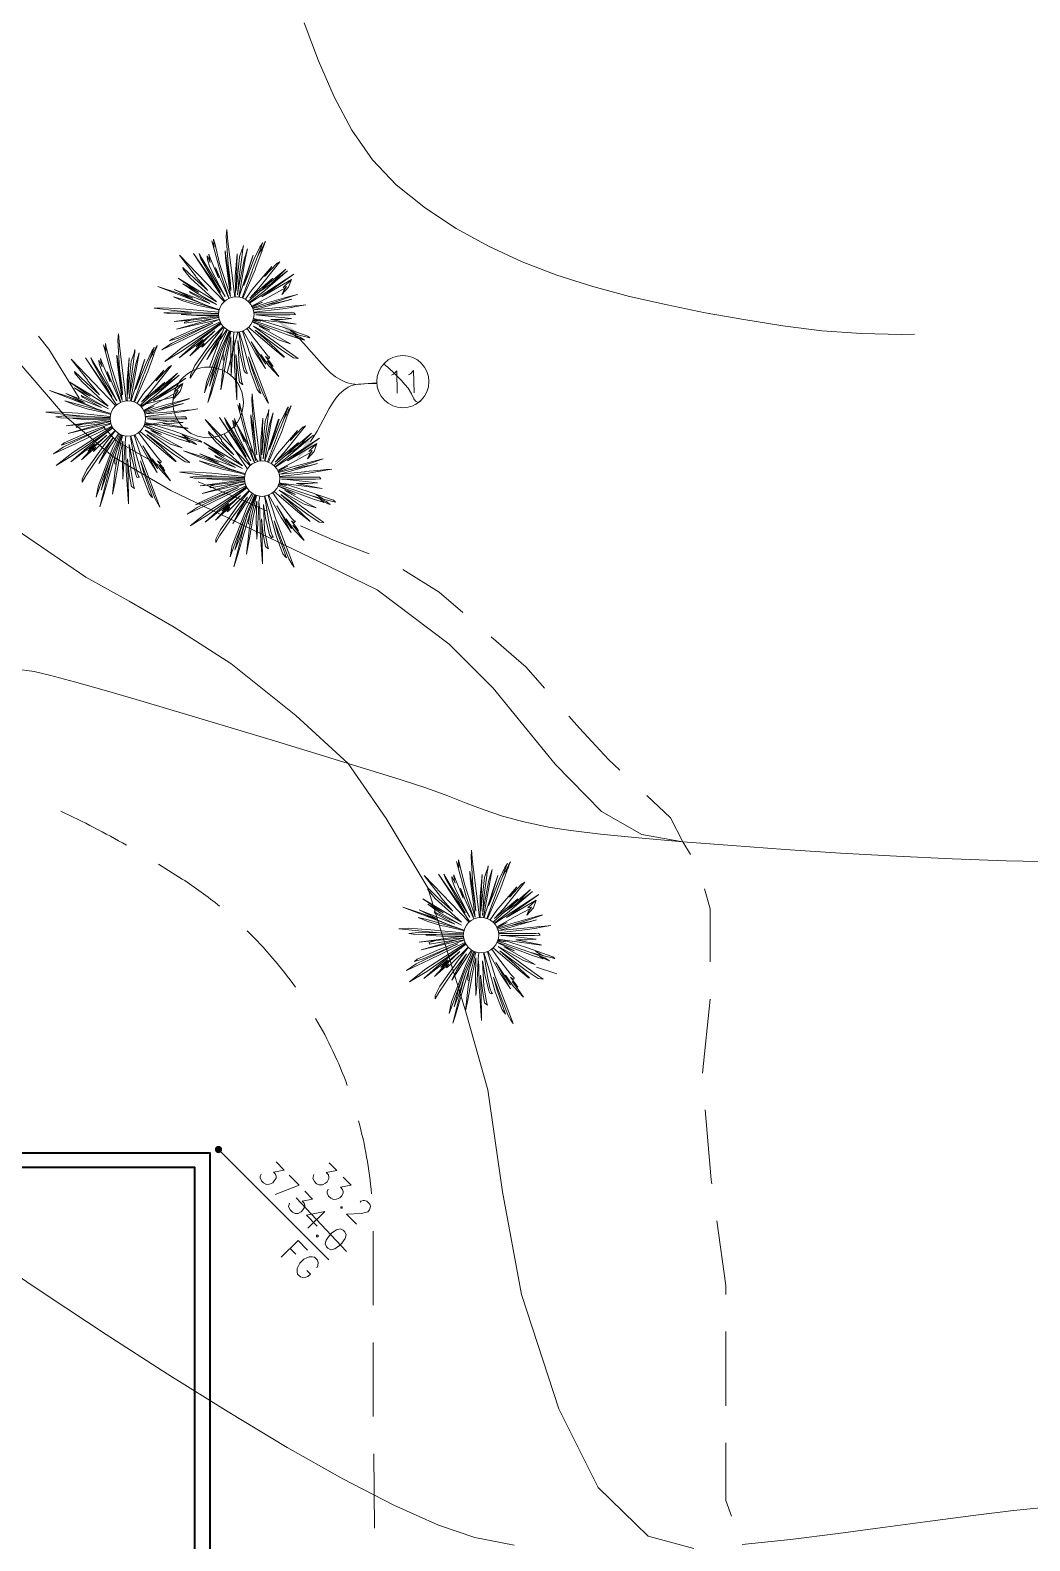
# Model space of a CAD drawing. Header units: millimetres. Extents: x -419 to 20046, y -14642 to 2638.
# Drawn here: x 13.19 to 16.56, y 13.44 to 18.53 of the extents above; entities that cross this region are included whole.
import ezdxf

# ---------------------------------------------------------------- set-up
doc = ezdxf.new("R2010")
doc.units = ezdxf.units.MM
for name, color, linetype in [('PDF11_----LN02', 7, 'Continuous'), ('PDF11_----LN03', 7, 'Continuous'), ('PDF11_----TX00', 7, 'Continuous'), ('PDF11_PRPN$PRPNBG', 7, 'Continuous')]:
    doc.layers.add(name, color=color, linetype=linetype)
for name, color, linetype, true_color in [('PDF11_0', 7, 'Continuous', 0xb3b3b3), ('PDF11_EXTO$--C3-Surface-EXTO', 7, 'Continuous', 0xb3b3b3), ('PDF11_EXTO$EXLSTR', 7, 'Continuous', 0xb3b3b3)]:
    doc.layers.add(name, color=color, linetype=linetype, true_color=true_color)

msp = doc.modelspace()

# ---------------------------------------------------------------- hatches: boundary and pattern name
at = {"layer": 'PDF11_0', "transparency": 33554559}
for points in [[(14.0195, 17.5522), (14.072, 17.4906), (14.0886, 17.5106)], [(14.0845, 17.0772), (14.1436, 17.133), (14.1228, 17.1489)], [(13.8144, 14.7662), (13.8111, 14.7603), (13.8228, 14.7578)], [(13.8228, 14.7578), (13.8111, 14.7603), (13.8111, 14.7545)], [(13.8228, 14.7578), (13.8111, 14.7545), (13.8144, 14.7487)], [(13.8228, 14.7578), (13.8194, 14.7695), (13.8144, 14.7662)], [(13.8144, 14.7487), (13.8194, 14.7453), (13.8228, 14.7578)], [(13.8228, 14.7578), (13.8261, 14.7695), (13.8194, 14.7695)], [(13.8228, 14.7578), (13.8194, 14.7453), (13.8261, 14.7453)], [(13.8319, 14.7662), (13.8261, 14.7695), (13.8228, 14.7578)], [(13.8228, 14.7578), (13.8353, 14.7603), (13.8319, 14.7662)], [(13.8228, 14.7578), (13.8353, 14.7545), (13.8353, 14.7603)], [(13.8228, 14.7578), (13.8261, 14.7453), (13.8319, 14.7487)], [(13.8319, 14.7487), (13.8353, 14.7545), (13.8228, 14.7578)]]:
    msp.add_hatch(color=7, dxfattribs=at).paths.add_polyline_path(points)

# ---------------------------------------------------------------- linework, layer by layer
at = {"layer": 'PDF11_----LN02', "lineweight": 18}
for points in [[(15.3871, 15.7929), (15.2496, 15.8179), (15.1129, 15.8954), (14.957, 16.0546), (14.7487, 16.3105), (14.6003, 16.4588), (14.3578, 16.6413), (14.1611, 16.7372), (13.6628, 16.9755), (13.4669, 17.0905), (13.3061, 17.2272), (13.1194, 17.4439), (12.756, 17.9014), (12.5752, 18.0931), (12.406, 18.1915), (12.1985, 18.2873), (11.986, 18.3698), (11.7959, 18.4173), (11.4801, 18.4656), (9.0807, 18.4656)], [(13.2169, 17.4956), (13.2519, 17.4522), (13.3536, 17.2864)], [(13.6394, 17.0522), (13.6344, 17.0547), (13.4786, 17.143), (13.4344, 17.1914)], [(13.7544, 17.0047), (13.8961, 16.9464), (13.9853, 16.9072)], [(15.4246, 13.4136), (15.2704, 13.4552), (15.102, 13.6194), (14.9695, 13.8844), (14.8437, 14.2686), (14.7795, 14.6145), (14.7303, 14.9579), (14.6553, 15.2246), (14.5278, 15.6379), (14.3878, 15.8721), (14.2595, 16.0571), (14.0836, 16.2188), (13.8644, 16.393), (13.6736, 16.5155), (13.5219, 16.603), (13.3761, 16.6838), (13.1202, 16.8588)], [(14.3311, 16.763), (14.2161, 16.8063), (14.0995, 16.8572)], [(14.4437, 16.7097), (14.5662, 16.6338), (14.6462, 16.5647)], [(14.7412, 16.483), (14.8595, 16.3813), (14.9212, 16.3105)], [(15.1745, 16.0346), (15.137, 16.0705), (15.0387, 16.1755), (15.0029, 16.2163)], [(15.2662, 15.9488), (15.3454, 15.8738), (15.3871, 15.7929), (15.4129, 15.7504)], [(13.6211, 15.7179), (13.7011, 15.6671)], [(15.4596, 15.6354), (15.4796, 15.5671), (15.4796, 15.3887)], [(15.4537, 15.0145), (15.4787, 15.2637)], [(15.4846, 14.6412), (15.4821, 14.6553), (15.4629, 14.8904)], [(15.5012, 14.517), (15.5321, 14.2995), (15.5321, 14.2695)], [(14.3436, 14.4828), (14.3436, 14.2328)], [(15.5321, 13.8944), (15.5321, 14.1445)], [(14.3445, 13.8578), (14.3436, 13.9144), (14.3436, 14.1078)], [(14.3461, 13.7328), (14.3486, 13.4827)], [(15.5512, 13.5227), (15.5321, 13.5753), (15.5321, 13.7694)]]:
    msp.add_lwpolyline(points, dxfattribs=at)
for centre, radius, start, end in [((11.7137, 12.5936), 3.661, 60.5514, 64.4622), ((12.9381, 14.4874), 1.4056, 50.7789, 57.1123), ((12.9382, 14.4874), 1.4055, 35.4912, 45.6815), ((12.9381, 14.4874), 1.4055, 20.2038, 30.3938), ((12.9381, 14.4874), 1.4055, 4.9163, 15.1063)]:
    msp.add_arc(centre, radius, start, end, dxfattribs=at)
at = {"layer": 'PDF11_----LN03', "lineweight": 30}
msp.add_lwpolyline([(14.2545, 14.4137), (14.0845, 14.5945)], dxfattribs=at)
at = {"layer": 'PDF11_----TX00', "lineweight": 20}
for points in [[(14.0178, 14.7153), (14.0445, 14.6878), (14.0086, 14.6812), (14.0153, 14.6745), (14.0178, 14.667), (14.017, 14.6612), (14.0111, 14.6512), (14.0061, 14.6453), (13.9953, 14.6403), (13.9853, 14.6395), (13.9753, 14.6445), (13.9678, 14.652), (13.9636, 14.662), (13.9636, 14.667), (13.967, 14.6745)], [(14.1961, 14.7128), (14.222, 14.6862), (14.1861, 14.6795), (14.1936, 14.672), (14.1953, 14.6645), (14.1953, 14.6595), (14.1895, 14.6487), (14.1836, 14.6437), (14.1736, 14.6378), (14.1628, 14.6378), (14.1528, 14.642), (14.1461, 14.6495), (14.1411, 14.6595), (14.142, 14.6645), (14.1445, 14.6728)], [(14.0611, 14.6712), (14.0953, 14.637), (14.0136, 14.6053)], [(14.2436, 14.6645), (14.2703, 14.637), (14.2345, 14.6303), (14.2411, 14.6228), (14.2436, 14.6153), (14.2428, 14.6103), (14.2378, 14.6003), (14.232, 14.5945), (14.2211, 14.5895), (14.2111, 14.5887), (14.2011, 14.5937), (14.1936, 14.6003), (14.1895, 14.6103), (14.1895, 14.6162), (14.1928, 14.6237)], [(14.1145, 14.617), (14.1403, 14.5903), (14.1045, 14.5837), (14.112, 14.5762), (14.1136, 14.5687), (14.1136, 14.5637), (14.1078, 14.5537), (14.102, 14.5478), (14.092, 14.542), (14.0811, 14.542), (14.072, 14.5462), (14.0645, 14.5537), (14.0595, 14.5637), (14.0603, 14.5687), (14.0628, 14.577)], [(14.1553, 14.4995), (14.1195, 14.5362), (14.1811, 14.5487), (14.1245, 14.4928)], [(14.3003, 14.5803), (14.3028, 14.5828), (14.3103, 14.5853), (14.3153, 14.5853), (14.3228, 14.5837), (14.3328, 14.5737), (14.3353, 14.5662), (14.3345, 14.5612), (14.332, 14.5537), (14.3261, 14.5478), (14.3186, 14.5453), (14.3053, 14.542), (14.2545, 14.5395), (14.2878, 14.5053)], [(14.0345, 14.3945), (14.0911, 14.4503), (14.1228, 14.4187)], [(14.0836, 14.4045), (14.0645, 14.4237)], [(14.1211, 14.3495), (14.1328, 14.3378), (14.1245, 14.3295), (14.117, 14.327), (14.107, 14.3261), (14.0995, 14.3286), (14.0895, 14.3378), (14.0878, 14.3453), (14.0878, 14.3561), (14.0911, 14.3636), (14.097, 14.3745), (14.1103, 14.3878), (14.1211, 14.3928), (14.1286, 14.3962), (14.1386, 14.3962), (14.1461, 14.3945), (14.1561, 14.3845), (14.1586, 14.377), (14.1578, 14.367), (14.1545, 14.3586)]]:
    msp.add_lwpolyline(points, dxfattribs=at)
for points in [[(14.2403, 14.5645), (14.2403, 14.5595), (14.2353, 14.5595), (14.2353, 14.5645)], [(14.1586, 14.4687), (14.1586, 14.4637), (14.1536, 14.4637), (14.1536, 14.4687)], [(14.2436, 14.4853), (14.2486, 14.4803), (14.2536, 14.4703), (14.2503, 14.4578), (14.2386, 14.442), (14.2303, 14.4337), (14.2145, 14.4228), (14.202, 14.4195), (14.192, 14.4245), (14.187, 14.4295), (14.1828, 14.4395), (14.1861, 14.452), (14.197, 14.4678), (14.2053, 14.4762), (14.2211, 14.487), (14.2345, 14.4903)]]:
    msp.add_lwpolyline(points, close=True, dxfattribs=at)
at = {"layer": 'PDF11_0', "lineweight": 18}
for points in [[(16.1673, 17.5022), (16.1238, 17.5014), (15.9888, 17.5047), (15.8554, 17.5139), (15.7238, 17.5306), (15.5929, 17.5522), (15.4629, 17.5747), (15.3346, 17.6006), (15.2079, 17.6297), (15.0845, 17.6631), (14.9629, 17.7014), (14.8462, 17.7464), (14.7328, 17.7989), (14.6237, 17.8581), (14.5203, 17.9264), (14.422, 18.0048), (14.342, 18.0889), (14.2728, 18.189), (14.2128, 18.3015), (14.1603, 18.4223), (14.112, 18.5507)], [(16.648, 15.7254), (16.4763, 15.7296), (16.2946, 15.7363), (16.1071, 15.7454), (15.9179, 15.7554), (15.7313, 15.7671), (15.5529, 15.7804), (15.3871, 15.7929), (15.2379, 15.8063), (15.1104, 15.8188), (15.0095, 15.8313), (14.9404, 15.8413), (14.852, 15.8604), (14.7803, 15.8796), (14.7178, 15.9013), (14.6578, 15.9238), (14.5962, 15.9479), (14.5253, 15.9738), (14.4387, 16.0021), (14.2595, 16.0571), (14.137, 16.0946), (14.0003, 16.1363), (13.7119, 16.223), (13.5728, 16.2646), (13.4461, 16.3013), (13.3377, 16.3321), (13.2544, 16.3546), (13.2027, 16.3671), (13.1361, 16.3755)], [(14.8187, 13.4252), (14.687, 13.4511), (14.5637, 13.4927), (14.4137, 13.5603), (14.242, 13.6486), (14.0545, 13.7544), (13.8553, 13.8736), (13.6503, 14.002), (13.4444, 14.1345), (13.2427, 14.2678), (13.0502, 14.397)], [(16.6255, 13.5544), (16.5013, 13.5419), (16.3655, 13.5252), (16.2205, 13.5061), (16.0688, 13.4852), (15.9104, 13.4644), (15.7496, 13.4444), (15.5871, 13.4269)]]:
    msp.add_lwpolyline(points, dxfattribs=at)
at = {"layer": 'PDF11_0', "color": 7, "lineweight": 20}
for points in [[(14.3561, 17.3381), (14.3128, 17.3347), (14.292, 17.3331), (14.272, 17.3347), (14.262, 17.3372), (14.2528, 17.3397), (14.2353, 17.3481), (14.2178, 17.3589), (14.202, 17.3714), (14.1861, 17.3864), (14.1711, 17.4022), (14.1111, 17.4706), (14.0961, 17.4864), (14.0803, 17.5006)], [(14.4062, 17.3647), (14.4128, 17.3681), (14.4237, 17.3789), (14.4245, 17.3039)], [(14.4628, 17.3656), (14.4703, 17.3689), (14.4803, 17.3797), (14.482, 17.3047)], [(14.1328, 17.1414), (14.1445, 17.158), (14.1553, 17.1755), (14.1761, 17.2139), (14.1961, 17.2522), (14.207, 17.2697), (14.2186, 17.2864), (14.2311, 17.3014), (14.2453, 17.3139), (14.2603, 17.3239), (14.2686, 17.3281), (14.277, 17.3306), (14.2861, 17.3331), (14.2953, 17.3339), (14.3153, 17.3356), (14.3561, 17.3364)], [(14.1945, 14.3862), (13.8228, 14.7578)]]:
    msp.add_lwpolyline(points, dxfattribs=at)
at = {"layer": 'PDF11_0', "color": 7, "lineweight": 0, "true_color": 0xffffff}
for points in [[(14.4957, 17.2718), (14.487, 17.2764), (14.4807, 17.2847), (14.4732, 17.301), (14.4624, 17.3201), (14.4512, 17.3331), (14.4387, 17.3472), (14.4253, 17.361), (14.412, 17.3743), (14.3987, 17.3851), (14.3932, 17.3914), (14.3853, 17.3964), (14.3828, 17.401), (14.3832, 17.4051)], [(14.5045, 17.278), (14.487, 17.2655)]]:
    msp.add_lwpolyline(points, dxfattribs=at)
at = {"layer": 'PDF11_0', "color": 7, "lineweight": 20}
msp.add_circle((14.4441, 17.3426), 0.0879, dxfattribs=at)
at = {"layer": 'PDF11_EXTO$--C3-Surface-EXTO', "lineweight": 18}
for points in [[(16.1673, 17.5022), (16.1238, 17.5014), (15.9888, 17.5047), (15.8554, 17.5139), (15.7238, 17.5306), (15.5929, 17.5522), (15.4629, 17.5747), (15.3346, 17.6006), (15.2079, 17.6297), (15.0845, 17.6631), (14.9629, 17.7014), (14.8462, 17.7464), (14.7328, 17.7989), (14.6237, 17.8581), (14.5203, 17.9264), (14.422, 18.0048), (14.342, 18.0889), (14.2728, 18.189), (14.2128, 18.3015), (14.1603, 18.4223), (14.112, 18.5507)], [(16.648, 15.7254), (16.4763, 15.7296), (16.2946, 15.7363), (16.1071, 15.7454), (15.9179, 15.7554), (15.7313, 15.7671), (15.5529, 15.7804), (15.3871, 15.7929), (15.2379, 15.8063), (15.1104, 15.8188), (15.0095, 15.8313), (14.9404, 15.8413), (14.852, 15.8604), (14.7803, 15.8796), (14.7178, 15.9013), (14.6578, 15.9238), (14.5962, 15.9479), (14.5253, 15.9738), (14.4387, 16.0021), (14.2595, 16.0571), (14.137, 16.0946), (14.0003, 16.1363), (13.7119, 16.223), (13.5728, 16.2646), (13.4461, 16.3013), (13.3377, 16.3321), (13.2544, 16.3546), (13.2027, 16.3671), (13.1361, 16.3755)], [(14.8187, 13.4252), (14.687, 13.4511), (14.5637, 13.4927), (14.4137, 13.5603), (14.242, 13.6486), (14.0545, 13.7544), (13.8553, 13.8736), (13.6503, 14.002), (13.4444, 14.1345), (13.2427, 14.2678), (13.0502, 14.397)], [(16.6255, 13.5544), (16.5013, 13.5419), (16.3655, 13.5252), (16.2205, 13.5061), (16.0688, 13.4852), (15.9104, 13.4644), (15.7496, 13.4444), (15.5871, 13.4269)]]:
    msp.add_lwpolyline(points, dxfattribs=at)
at = {"layer": 'PDF11_EXTO$EXLSTR', "lineweight": 18}
for points in [[(13.8586, 17.6231), (13.8536, 17.6372), (13.8328, 17.6972), (13.8011, 17.8164), (13.8086, 17.7948), (13.8069, 17.8223), (13.8103, 17.8089), (13.8269, 17.7398), (13.8636, 17.6289), (13.8469, 17.7589), (13.8453, 17.7831), (13.8494, 17.7573), (13.8653, 17.6489), (13.8636, 17.6731), (13.8553, 17.7364), (13.8486, 17.8323), (13.8511, 17.8548), (13.8544, 17.8148), (13.8778, 17.6281)], [(13.8794, 17.6281), (13.8803, 17.6564), (13.8794, 17.6981), (13.8861, 17.7723), (13.8853, 17.7306), (13.8828, 17.6489), (13.8844, 17.6714), (13.8944, 17.7623), (13.9019, 17.7856), (13.9036, 17.7881), (13.9036, 17.7889), (13.9069, 17.8014), (13.9053, 17.7898), (13.9053, 17.7889), (13.9019, 17.7614), (13.8928, 17.6947), (13.8869, 17.6347), (13.8911, 17.6581), (13.9094, 17.7531), (13.9211, 17.7898), (13.9144, 17.7589), (13.8919, 17.6272)], [(13.9028, 17.6247), (13.9361, 17.7156), (13.9378, 17.7198), (13.9553, 17.7656), (13.967, 17.7956), (13.9695, 17.8031), (13.972, 17.8098), (13.9711, 17.8098), (13.967, 17.8023), (13.9628, 17.7956), (13.9436, 17.7556), (13.9269, 17.7123), (13.9261, 17.7114), (13.9086, 17.6664), (13.9111, 17.6764), (13.9403, 17.7689), (13.9386, 17.7656), (13.8961, 17.6397), (13.8928, 17.6272)], [(13.9778, 17.8048), (13.9753, 17.7973), (13.9703, 17.7848), (13.967, 17.7831), (13.9703, 17.7839), (13.9494, 17.7273), (13.9469, 17.7189), (13.9053, 17.6239)], [(13.9786, 17.8098), (13.9761, 17.8039), (13.972, 17.7964), (13.9553, 17.7656)], [(13.9795, 17.8106), (13.9778, 17.8048), (13.9795, 17.8106), (13.9811, 17.8148), (13.9761, 17.8039)], [(13.8419, 17.6122), (13.6919, 17.7689), (13.7461, 17.6989), (13.7469, 17.6956), (13.7878, 17.6489), (13.7428, 17.6897), (13.7028, 17.7273), (13.7044, 17.7214), (13.7286, 17.6914), (13.8169, 17.6114), (13.7519, 17.6514), (13.6878, 17.6906), (13.7553, 17.6431), (13.7311, 17.6572), (13.7036, 17.6722), (13.7469, 17.6422), (13.8169, 17.6022), (13.7503, 17.6339), (13.7253, 17.6464), (13.7294, 17.6414), (13.7944, 17.6056), (13.6736, 17.6531), (13.7369, 17.6231), (13.6869, 17.6406)], [(13.8444, 17.6139), (13.7394, 17.7739), (13.8294, 17.6431), (13.7636, 17.7564), (13.7578, 17.7739), (13.7661, 17.7598), (13.8453, 17.6289), (13.8278, 17.6631), (13.7944, 17.7281), (13.7861, 17.7531), (13.7853, 17.7656), (13.7953, 17.7431), (13.7928, 17.7548), (13.7903, 17.7714), (13.7961, 17.7556), (13.8236, 17.6922), (13.8136, 17.7264), (13.8303, 17.6872), (13.8578, 17.6231)], [(13.9136, 17.6197), (13.9361, 17.6522), (14.0028, 17.7306), (13.9786, 17.6964), (14.0211, 17.7414), (14.0303, 17.7464), (13.9586, 17.6572), (13.9286, 17.6239), (14.0061, 17.6906), (13.9745, 17.6581), (14.0503, 17.7214), (14.0003, 17.6722), (14.0561, 17.7156), (13.9728, 17.6439), (13.9269, 17.6089)], [(13.9278, 17.6072), (14.077, 17.7047), (13.9686, 17.6281), (14.0686, 17.6864), (14.0411, 17.6597), (14.052, 17.6631), (14.0486, 17.6581)], [(13.7778, 17.6014), (13.6194, 17.6631), (13.6869, 17.6406), (13.7778, 17.6014), (13.8161, 17.5881), (13.8253, 17.5856)], [(13.9236, 17.6122), (13.9269, 17.6156), (13.962, 17.6464), (13.9711, 17.6539), (13.9745, 17.6581)], [(14.0686, 17.6864), (14.0595, 17.6606), (14.037, 17.6356), (14.042, 17.6472), (14.0486, 17.6581), (13.9978, 17.6306), (13.9336, 17.5956), (13.9711, 17.6106), (13.9369, 17.5931)], [(14.0003, 17.6722), (13.962, 17.6464)], [(13.8253, 17.5831), (13.8094, 17.5872), (13.7611, 17.5981), (13.7519, 17.5997), (13.7036, 17.6147), (13.6711, 17.6281), (13.7003, 17.6206), (13.7694, 17.6014), (13.8161, 17.5881)], [(13.9378, 17.5914), (13.987, 17.6081), (14.042, 17.6231), (14.0536, 17.6264), (14.0895, 17.6364), (14.0886, 17.6356), (14.0511, 17.6231), (14.0395, 17.6189), (13.9845, 17.6006), (14.0353, 17.6114), (14.0445, 17.6131), (14.0703, 17.6197), (14.0436, 17.6122), (14.0345, 17.6097), (13.987, 17.5964), (13.9428, 17.5839), (14.0278, 17.5922), (14.0711, 17.5964), (14.0803, 17.5972), (14.0986, 17.5989), (14.1178, 17.6006), (14.0786, 17.5939), (14.0695, 17.5922), (14.0403, 17.5872), (13.9419, 17.5764)], [(13.9386, 17.5889), (13.9736, 17.5981), (13.9845, 17.6006)], [(13.8236, 17.5722), (13.7461, 17.5756), (13.6836, 17.5814), (13.6061, 17.5897), (13.6386, 17.5914), (13.7136, 17.5864), (13.8236, 17.5764)], [(13.8286, 17.5439), (13.7086, 17.4856), (13.6319, 17.4497), (13.6653, 17.4714), (13.8044, 17.5389), (13.6878, 17.4889), (13.6586, 17.4797), (13.6686, 17.4872), (13.7444, 17.5206), (13.8253, 17.5514)], [(13.8228, 17.5697), (13.7311, 17.5706), (13.6561, 17.5714), (13.6394, 17.5739), (13.6711, 17.5772), (13.7461, 17.5756)], [(13.8236, 17.5606), (13.7303, 17.5497), (13.6744, 17.5447), (13.7969, 17.5622), (13.8236, 17.5639)], [(13.8253, 17.5522), (13.6819, 17.5189), (13.8044, 17.5539)], [(13.8236, 17.5647), (13.7494, 17.5647), (13.6969, 17.5681), (13.7311, 17.5706)], [(13.8236, 17.5581), (13.8044, 17.5539), (13.7086, 17.5389), (13.7086, 17.5431), (13.7303, 17.5497)], [(13.9419, 17.5739), (14.0628, 17.5739), (14.0678, 17.5747), (14.077, 17.5747), (14.082, 17.5681), (14.0636, 17.5672), (14.0611, 17.5672), (13.9486, 17.5672), (13.9686, 17.5656), (14.0695, 17.5547), (14.0386, 17.5522), (13.9995, 17.5522), (14.0845, 17.5364), (14.0853, 17.5356), (13.972, 17.5497), (13.9553, 17.5522), (14.0395, 17.5256), (14.1245, 17.4956), (14.1311, 17.4897), (14.0903, 17.4997), (14.0653, 17.5147), (14.0853, 17.5014), (14.0803, 17.5031), (14.0478, 17.5114), (14.0978, 17.4922), (14.1128, 17.4822), (14.1045, 17.4847), (14.0795, 17.4981), (14.0928, 17.4881), (14.0561, 17.4997), (13.9378, 17.5447)], [(13.9403, 17.5531), (13.9653, 17.5456), (13.9386, 17.5497)], [(13.9386, 17.5481), (13.9595, 17.5414), (14.0478, 17.5114)], [(13.9428, 17.5839), (13.9403, 17.5831)], [(13.9411, 17.5547), (13.9553, 17.5522)], [(13.4944, 17.273), (13.4894, 17.2864), (13.4686, 17.3464), (13.4361, 17.4664), (13.4436, 17.4447), (13.4427, 17.4714), (13.4452, 17.4581), (13.4627, 17.3897), (13.4986, 17.2789), (13.4819, 17.4089), (13.4811, 17.4322), (13.4852, 17.4064), (13.5002, 17.2981), (13.4986, 17.3222), (13.4902, 17.3856), (13.4844, 17.4822), (13.4861, 17.5039), (13.4894, 17.4647), (13.5127, 17.2772)], [(13.8319, 17.5381), (13.7003, 17.4464), (13.6419, 17.4106), (13.6978, 17.4547), (13.8303, 17.5406)], [(13.8394, 17.5281), (13.7803, 17.4706), (13.7703, 17.4606), (13.7669, 17.4581), (13.7694, 17.4647), (13.7744, 17.4722), (13.7261, 17.4289), (13.7528, 17.4572), (13.8111, 17.5131), (13.7478, 17.4597), (13.7719, 17.4847), (13.6911, 17.4222), (13.7428, 17.4689), (13.8211, 17.5297), (13.8319, 17.5372)], [(13.8511, 17.5181), (13.8028, 17.4464), (13.7844, 17.4172), (13.8003, 17.4489), (13.8344, 17.5056), (13.7828, 17.4381), (13.7411, 17.3756), (13.7278, 17.3539), (13.7286, 17.3647), (13.7436, 17.3964), (13.8069, 17.4856), (13.8403, 17.5272)], [(13.8653, 17.5114), (13.8478, 17.4389), (13.8428, 17.4139), (13.8386, 17.4164), (13.8394, 17.4347), (13.8436, 17.4539), (13.8278, 17.4022), (13.7978, 17.2989), (13.7878, 17.2722), (13.8244, 17.4156), (13.8319, 17.4414), (13.8069, 17.3664), (13.7928, 17.3272), (13.8078, 17.3847), (13.8244, 17.4364), (13.7936, 17.3556), (13.7761, 17.3047), (13.7836, 17.3439), (13.8319, 17.4706), (13.8536, 17.5164)], [(13.8428, 17.5247), (13.7928, 17.3914)], [(13.8244, 17.4364), (13.8586, 17.5139)], [(13.8919, 17.5097), (13.8944, 17.4931), (13.9053, 17.4289), (13.9128, 17.3906), (13.9186, 17.3747), (13.9203, 17.3722), (13.9219, 17.3714), (13.9161, 17.3706), (13.9136, 17.3722), (13.9086, 17.3806), (13.8961, 17.4356), (13.8878, 17.4814), (13.8928, 17.3964), (13.9011, 17.3439), (13.9053, 17.3322), (13.8944, 17.3406), (13.8878, 17.3814), (13.8819, 17.4339), (13.8828, 17.4081), (13.8844, 17.3056), (13.8844, 17.2814), (13.8769, 17.3956), (13.8761, 17.4647), (13.8736, 17.4889), (13.8711, 17.4564), (13.8686, 17.3989), (13.8661, 17.3647), (13.8644, 17.4297), (13.8653, 17.4931), (13.8536, 17.4381), (13.8378, 17.3497), (13.8311, 17.3147), (13.8394, 17.3956), (13.8428, 17.4139)], [(13.8319, 17.4406), (13.8619, 17.5131)], [(13.8436, 17.4539), (13.8628, 17.5122)], [(13.8519, 17.3722), (13.8878, 17.5089)], [(13.8753, 17.5089), (13.8736, 17.4889)], [(13.9036, 17.5122), (13.9311, 17.4289), (13.9911, 17.2705), (13.9845, 17.2797), (13.9745, 17.2981), (13.9444, 17.3722), (13.9244, 17.4264), (13.9369, 17.3831), (13.9653, 17.3022), (13.9611, 17.3064), (13.9536, 17.3164), (13.9311, 17.3772), (13.9069, 17.4622), (13.8928, 17.5097)], [(13.9194, 17.5214), (13.9386, 17.4939), (13.9836, 17.4356), (13.992, 17.4264), (13.9953, 17.4256), (13.9953, 17.4239), (13.9928, 17.4206), (13.9903, 17.4206), (13.982, 17.4272), (13.9995, 17.4047), (14.007, 17.3931), (13.987, 17.4122), (14.007, 17.3856), (14.0261, 17.3597), (13.9928, 17.3956), (13.9653, 17.4339), (13.9828, 17.4014), (13.9328, 17.4764), (13.9528, 17.4406), (13.982, 17.3872), (13.9478, 17.4381), (13.9061, 17.5139)], [(13.9369, 17.5439), (13.9961, 17.5156), (13.9603, 17.5289), (14.0378, 17.4856), (14.0653, 17.4697), (14.0253, 17.4831), (13.9478, 17.5264), (13.9411, 17.5297), (14.0536, 17.4472), (14.092, 17.4206), (14.0761, 17.4222), (14.0353, 17.4497), (13.9469, 17.5156), (13.9961, 17.4722), (14.0453, 17.4247), (14.0436, 17.4247), (14.0036, 17.4572), (13.9244, 17.5256)], [(13.5152, 17.2772), (13.5152, 17.3472), (13.5219, 17.4222), (13.5202, 17.3806), (13.5177, 17.2989), (13.5202, 17.3214), (13.5294, 17.4114), (13.5377, 17.4347), (13.5386, 17.4381), (13.5394, 17.4389), (13.5419, 17.4506), (13.5411, 17.4389), (13.5402, 17.4381), (13.5369, 17.4106), (13.5277, 17.3439), (13.5227, 17.2847), (13.5261, 17.3072), (13.5444, 17.4022), (13.5561, 17.4397), (13.5503, 17.4081), (13.5269, 17.2772)], [(13.5377, 17.2747), (13.5711, 17.3647), (13.5728, 17.3689), (13.5903, 17.4156), (13.6019, 17.4456), (13.6044, 17.4522), (13.6069, 17.4589), (13.6028, 17.4522), (13.5986, 17.4447), (13.5794, 17.4047), (13.5619, 17.3614), (13.5436, 17.3156), (13.5469, 17.3256), (13.5753, 17.4181), (13.5736, 17.4156), (13.5319, 17.2889), (13.5286, 17.2764)], [(13.6128, 17.4539), (13.6103, 17.4464), (13.6053, 17.4339), (13.6019, 17.4331), (13.6053, 17.4331), (13.5853, 17.3764), (13.5819, 17.3689), (13.5402, 17.273)], [(13.6144, 17.4597), (13.6111, 17.4539), (13.6069, 17.4464), (13.5903, 17.4156)], [(13.6153, 17.4597), (13.6128, 17.4539), (13.6153, 17.4597), (13.6169, 17.4639), (13.6111, 17.4539)], [(13.6153, 17.4614), (13.6169, 17.4639), (13.6161, 17.4622)], [(13.4777, 17.2614), (13.3269, 17.4181), (13.3819, 17.3489), (13.3827, 17.3447), (13.4227, 17.2981), (13.3777, 17.3397), (13.3386, 17.3772), (13.3394, 17.3706), (13.3636, 17.3414), (13.4519, 17.2605), (13.3877, 17.3014), (13.3227, 17.3406), (13.3911, 17.2931), (13.3661, 17.3064), (13.3386, 17.3222), (13.3819, 17.2914), (13.4527, 17.2514), (13.3861, 17.2839), (13.3602, 17.2964), (13.3652, 17.2905), (13.4294, 17.2555), (13.3094, 17.3022), (13.3719, 17.2722), (13.3227, 17.2905)], [(13.4794, 17.2639), (13.3752, 17.4231), (13.4644, 17.2922), (13.3994, 17.4056), (13.3927, 17.4231), (13.4011, 17.4089), (13.4811, 17.278), (13.4627, 17.3122), (13.4302, 17.3781), (13.4211, 17.4022), (13.4202, 17.4147), (13.4311, 17.3922), (13.4277, 17.4039), (13.4261, 17.4206), (13.4319, 17.4056), (13.4586, 17.3422), (13.4486, 17.3764), (13.4652, 17.3372), (13.4936, 17.2722)], [(13.5486, 17.2689), (13.5711, 17.3022), (13.6386, 17.3806), (13.6136, 17.3456), (13.6561, 17.3914), (13.6653, 17.3964), (13.5936, 17.3064), (13.5636, 17.2739), (13.6419, 17.3406), (13.6103, 17.3072), (13.6853, 17.3714), (13.6361, 17.3214), (13.6911, 17.3647), (13.6078, 17.2931), (13.5619, 17.258)], [(13.5636, 17.2572), (13.7128, 17.3547), (13.6044, 17.278), (13.7036, 17.3364), (13.6761, 17.3097), (13.6878, 17.3131), (13.6844, 17.3072)], [(13.4127, 17.2505), (13.2544, 17.3122), (13.3227, 17.2905), (13.4127, 17.2505), (13.4511, 17.238), (13.4611, 17.2355)], [(13.5586, 17.2614), (13.5619, 17.2647), (13.5969, 17.2956), (13.6061, 17.3039), (13.6103, 17.3072)], [(13.7036, 17.3364), (13.6944, 17.3097), (13.6719, 17.2847), (13.6769, 17.2972), (13.6844, 17.3072), (13.6336, 17.2797), (13.5711, 17.2455), (13.6061, 17.2605), (13.5728, 17.243)], [(13.6361, 17.3214), (13.5969, 17.2956)], [(13.9453, 17.0705), (13.9403, 17.0839), (13.9194, 17.1447), (13.8878, 17.2639), (13.8953, 17.2422), (13.8936, 17.2697), (13.8969, 17.2564), (13.9136, 17.1872), (13.9494, 17.0764), (13.9328, 17.2064), (13.9319, 17.2305), (13.9361, 17.2039), (13.9519, 17.0964), (13.9494, 17.1197), (13.9419, 17.183), (13.9353, 17.2797), (13.9369, 17.3014), (13.9403, 17.2622), (13.9636, 17.0747)], [(13.4586, 17.2222), (13.3811, 17.2255), (13.3186, 17.2305), (13.2411, 17.2397), (13.2744, 17.2414), (13.3494, 17.2364), (13.4586, 17.2255)], [(13.4602, 17.2322), (13.4452, 17.2364), (13.3961, 17.2472), (13.3877, 17.2489), (13.3386, 17.2647), (13.3061, 17.278), (13.3352, 17.2705), (13.4044, 17.2505), (13.4511, 17.238)], [(13.6703, 17.2897), (13.5586, 17.2622)], [(13.5728, 17.2414), (13.6219, 17.258), (13.6769, 17.273), (13.6894, 17.2755), (13.7244, 17.2855), (13.7244, 17.2847), (13.6861, 17.2722), (13.6744, 17.268), (13.6203, 17.2497), (13.6703, 17.2605), (13.6794, 17.263), (13.7053, 17.2689), (13.6786, 17.2614), (13.6694, 17.2589), (13.6228, 17.2455), (13.5778, 17.2339), (13.6628, 17.2414), (13.6628, 17.2405), (13.6636, 17.2414), (13.7061, 17.2455), (13.7161, 17.2464), (13.7344, 17.248), (13.7536, 17.2505), (13.7144, 17.2439), (13.7053, 17.2422), (13.6753, 17.2372), (13.5769, 17.2255)], [(13.5744, 17.238), (13.6094, 17.248), (13.6203, 17.2497)], [(13.9778, 17.0747), (14.0011, 17.2064), (14.0078, 17.2372), (13.9953, 17.1997), (13.977, 17.1055), (13.9736, 17.0822), (13.9795, 17.1414), (13.9878, 17.208), (13.992, 17.2355), (13.992, 17.2364), (13.9928, 17.2489), (13.9903, 17.2364), (13.9903, 17.2355), (13.9886, 17.2322), (13.9803, 17.2089), (13.9711, 17.1189), (13.9695, 17.0964), (13.9711, 17.178), (13.9728, 17.2197), (13.9661, 17.1447), (13.9661, 17.0755)], [(13.9886, 17.0722), (14.022, 17.1622), (14.0236, 17.1672), (14.042, 17.213), (14.0528, 17.243), (14.0561, 17.2497), (14.0586, 17.2564), (14.0578, 17.2564), (14.0536, 17.2497), (14.0495, 17.2422), (14.0303, 17.203), (14.0128, 17.1589), (13.9945, 17.1139), (13.9978, 17.1239), (14.027, 17.2164), (14.0245, 17.213), (13.9828, 17.0864), (13.9795, 17.0747)], [(14.0645, 17.2522), (14.0611, 17.2439), (14.057, 17.2314), (14.0528, 17.2305), (14.0561, 17.2305), (14.0361, 17.1747), (14.0336, 17.1664), (13.992, 17.0714)], [(14.0653, 17.2572), (14.062, 17.2514), (14.0578, 17.2439), (14.042, 17.213)], [(14.0661, 17.2572), (14.0645, 17.2522), (14.0661, 17.2572), (14.0678, 17.2614), (14.062, 17.2514)], [(13.4636, 17.193), (13.3436, 17.1347), (13.2669, 17.0989), (13.3002, 17.1214), (13.4402, 17.1889), (13.3236, 17.1389), (13.2944, 17.1289), (13.3036, 17.1364), (13.3794, 17.1705), (13.4611, 17.2005)], [(13.4586, 17.2197), (13.3669, 17.2197), (13.2911, 17.2205), (13.2752, 17.2239), (13.3061, 17.2272), (13.3811, 17.2255)], [(13.4744, 17.1772), (13.4161, 17.1205), (13.4052, 17.1105), (13.4019, 17.1072), (13.4044, 17.1147), (13.4102, 17.1222), (13.3619, 17.0789), (13.3877, 17.1072), (13.4469, 17.1622), (13.3827, 17.1089), (13.4069, 17.1347), (13.3261, 17.0722), (13.3786, 17.118), (13.4569, 17.1789), (13.4669, 17.1872), (13.3352, 17.0964), (13.2769, 17.0597), (13.3327, 17.1039), (13.4652, 17.1905)], [(13.4586, 17.2097), (13.3661, 17.1989), (13.3102, 17.1939), (13.4319, 17.2114), (13.4586, 17.2139)], [(13.4602, 17.2022), (13.3169, 17.168), (13.4402, 17.2039)], [(13.4586, 17.2147), (13.3852, 17.2139), (13.3327, 17.218), (13.3669, 17.2197)], [(13.4594, 17.208), (13.4402, 17.2039), (13.3444, 17.188), (13.3436, 17.193), (13.3661, 17.1989)], [(13.5728, 17.193), (13.6311, 17.1647), (13.5953, 17.178), (13.6728, 17.1347), (13.7003, 17.1197), (13.6611, 17.1322), (13.5828, 17.1764), (13.5761, 17.1789), (13.6894, 17.0972), (13.7269, 17.0705), (13.7111, 17.0722), (13.6703, 17.0997), (13.5819, 17.1647), (13.6311, 17.1214), (13.6811, 17.0739), (13.6786, 17.0739), (13.6386, 17.1064), (13.5594, 17.1747)], [(13.5778, 17.223), (13.6986, 17.2239), (13.7028, 17.2239), (13.7119, 17.2239), (13.7169, 17.2172), (13.6986, 17.2172), (13.6961, 17.2172), (13.5844, 17.2172), (13.6036, 17.2155), (13.7044, 17.2047), (13.6736, 17.2022), (13.6353, 17.2014), (13.7203, 17.1855), (13.7203, 17.1847), (13.6078, 17.1989), (13.5903, 17.2014), (13.6744, 17.1755), (13.7603, 17.1447), (13.7669, 17.1389), (13.7253, 17.1497), (13.7011, 17.1647), (13.7203, 17.1505), (13.7153, 17.1522), (13.6828, 17.1614), (13.7336, 17.1422), (13.7486, 17.1314), (13.7394, 17.1339), (13.7153, 17.148), (13.7278, 17.138), (13.6919, 17.1489), (13.5728, 17.1939)], [(13.5736, 17.1964), (13.6836, 17.2139)], [(13.5761, 17.2022), (13.6003, 17.1955), (13.5736, 17.1989)], [(13.5744, 17.198), (13.5953, 17.1914), (13.6828, 17.1614)], [(13.5778, 17.2339), (13.5761, 17.233)], [(13.5761, 17.2047), (13.5903, 17.2014)], [(13.9286, 17.0597), (13.7778, 17.2155), (13.8328, 17.1464), (13.8336, 17.1422), (13.8744, 17.0964), (13.8286, 17.1372), (13.7894, 17.1747), (13.7911, 17.168), (13.8153, 17.1389), (13.9036, 17.0589), (13.8386, 17.0989), (13.7736, 17.138), (13.8419, 17.0905), (13.8169, 17.1039), (13.7894, 17.1197), (13.8336, 17.0897), (13.9036, 17.0497), (13.8369, 17.0814), (13.8111, 17.0939), (13.8161, 17.088), (13.8803, 17.053), (13.7603, 17.0997), (13.8228, 17.0705), (13.7736, 17.088)], [(13.9311, 17.0614), (13.8261, 17.2214), (13.9161, 17.0897), (13.8503, 17.203), (13.8436, 17.2205), (13.8519, 17.2064), (13.9319, 17.0755), (13.9144, 17.1097), (13.8811, 17.1755), (13.8728, 17.2005), (13.8719, 17.213), (13.8819, 17.1905), (13.8794, 17.2022), (13.8769, 17.218), (13.8828, 17.203), (13.9094, 17.1397), (13.8994, 17.1739), (13.9161, 17.1347), (13.9444, 17.0697)], [(13.9561, 17.0739), (13.8836, 17.2005)], [(14.0003, 17.0664), (14.022, 17.0997), (14.0895, 17.178), (14.0645, 17.1439), (14.107, 17.1889), (14.1161, 17.1939), (14.0445, 17.1039), (14.0145, 17.0714), (14.0928, 17.138), (14.0611, 17.1047), (14.137, 17.1689), (14.087, 17.1189), (14.1428, 17.1622), (14.0586, 17.0914), (14.0136, 17.0555)], [(13.4861, 17.1672), (13.4386, 17.0955), (13.4202, 17.0672), (13.4361, 17.0989), (13.4694, 17.1555), (13.4186, 17.088), (13.3761, 17.0255), (13.3636, 17.0039), (13.3636, 17.0139), (13.3794, 17.0464), (13.4427, 17.1355), (13.4752, 17.1764)], [(13.5002, 17.1614), (13.4827, 17.0889), (13.4786, 17.0639), (13.4736, 17.0664), (13.4744, 17.0847), (13.4786, 17.1039), (13.4627, 17.0514), (13.4327, 16.948), (13.4236, 16.9214), (13.4594, 17.0647), (13.4669, 17.0905), (13.4419, 17.0164), (13.4277, 16.9772), (13.4427, 17.0347), (13.4594, 17.0855), (13.4294, 17.0055), (13.4111, 16.9539), (13.4186, 16.993), (13.4677, 17.1205), (13.4894, 17.1655)], [(13.4594, 17.0855), (13.4936, 17.163)], [(13.5269, 17.1589), (13.5294, 17.1422), (13.5402, 17.0789), (13.5478, 17.0405), (13.5536, 17.0247), (13.5561, 17.0214), (13.5569, 17.0214), (13.5519, 17.0197), (13.5486, 17.0214), (13.5444, 17.0297), (13.5311, 17.0855), (13.5227, 17.1314), (13.5277, 17.0464), (13.5369, 16.993), (13.5402, 16.9822), (13.5302, 16.9897), (13.5227, 17.0305), (13.5169, 17.083), (13.5177, 17.058), (13.5202, 16.9555), (13.5202, 16.9314), (13.5119, 17.0447), (13.5111, 17.1139), (13.5086, 17.138), (13.5069, 17.1064), (13.5036, 17.048), (13.5011, 17.0147), (13.4994, 17.0789), (13.5011, 17.1422), (13.4894, 17.0872), (13.4736, 16.9997), (13.4661, 16.9639), (13.4752, 17.0455), (13.4786, 17.0639)], [(13.4669, 17.0905), (13.4969, 17.1622)], [(13.4786, 17.1039), (13.4977, 17.1622)], [(13.5111, 17.1589), (13.5086, 17.138)], [(13.5394, 17.1622), (13.5661, 17.0789), (13.6261, 16.9197), (13.6203, 16.9297), (13.6094, 16.948), (13.5803, 17.0222), (13.5603, 17.0764), (13.5728, 17.0322), (13.6011, 16.9522), (13.5969, 16.9555), (13.5894, 16.9655), (13.5661, 17.0264), (13.5419, 17.1114), (13.5277, 17.1589)], [(13.5544, 17.1705), (13.5736, 17.1439), (13.6186, 17.0855), (13.6278, 17.0764), (13.6303, 17.0747), (13.6303, 17.073), (13.6278, 17.0697), (13.6253, 17.0705), (13.6178, 17.0764), (13.6344, 17.0547), (13.6419, 17.0422), (13.6228, 17.0614), (13.6428, 17.0355), (13.6611, 17.0089), (13.6278, 17.0455), (13.6003, 17.083), (13.6178, 17.0505), (13.5994, 17.078), (13.5686, 17.1264), (13.5886, 17.0905), (13.6169, 17.0364), (13.5836, 17.0872), (13.5411, 17.163)], [(13.8419, 17.1655), (13.9203, 17.0497)], [(14.0145, 17.0547), (14.1636, 17.1522), (14.0553, 17.0755), (14.1545, 17.1339), (14.127, 17.1072), (14.1386, 17.1105), (14.1353, 17.1055)], [(13.8636, 17.048), (13.7053, 17.1097), (13.7736, 17.088), (13.8636, 17.048), (13.9028, 17.0355), (13.9119, 17.033)], [(14.0103, 17.0589), (14.0136, 17.063), (14.0478, 17.093), (14.0578, 17.1014), (14.0611, 17.1047)], [(14.1545, 17.1339), (14.1453, 17.1072), (14.1228, 17.0822), (14.1286, 17.0947), (14.1353, 17.1055), (14.0845, 17.0772), (14.022, 17.0439)], [(14.087, 17.1189), (14.0478, 17.093)], [(13.9094, 17.0197), (13.8328, 17.023), (13.7703, 17.028), (13.6928, 17.0372), (13.7253, 17.0389), (13.8003, 17.0339), (13.9103, 17.023)], [(13.9111, 17.0297), (13.8961, 17.0339), (13.8469, 17.0455), (13.8386, 17.0472), (13.7903, 17.0622), (13.7578, 17.0755), (13.7861, 17.068), (13.8561, 17.048), (13.9028, 17.0355)], [(14.022, 17.043), (14.057, 17.058), (14.0236, 17.0405)], [(14.0245, 17.0389), (14.0736, 17.0555), (14.1278, 17.0705), (14.1403, 17.0739), (14.1753, 17.083), (14.1753, 17.0822), (14.1378, 17.0697), (14.1253, 17.0655), (14.0711, 17.048), (14.122, 17.0589), (14.1311, 17.0605), (14.157, 17.0672), (14.1295, 17.0589), (14.1211, 17.0564), (14.0736, 17.043), (14.0295, 17.0314), (14.1145, 17.0389), (14.1136, 17.0389), (14.1145, 17.0397), (14.1578, 17.043), (14.167, 17.0447), (14.1853, 17.0464), (14.2045, 17.048), (14.1653, 17.0414), (14.1561, 17.0397), (14.127, 17.0347), (14.0286, 17.023)], [(14.0253, 17.0364), (14.0603, 17.0455), (14.0711, 17.048)], [(13.9153, 16.9914), (13.7944, 16.9322), (13.7178, 16.8964), (13.7511, 16.9189), (13.8911, 16.9864), (13.7744, 16.9364), (13.7453, 16.9272), (13.7553, 16.9339), (13.8311, 16.968), (13.9119, 16.9989)], [(13.9094, 17.0172), (13.8178, 17.0172), (13.7419, 17.018), (13.7261, 17.0214), (13.7578, 17.0247), (13.8328, 17.023)], [(13.9178, 16.9847), (13.7869, 16.8939), (13.7278, 16.8572), (13.7844, 16.9014), (13.9161, 16.988)], [(13.9103, 17.0072), (13.8169, 16.9964), (13.7611, 16.9922), (13.8836, 17.0089), (13.9094, 17.0114)], [(13.9119, 16.9997), (13.7686, 16.9655), (13.8911, 17.0014)], [(13.9094, 17.0122), (13.8361, 17.0122), (13.7836, 17.0155), (13.8178, 17.0172)], [(13.9103, 17.0055), (13.8911, 17.0014), (13.7953, 16.9855), (13.7953, 16.9905), (13.8169, 16.9964)], [(14.0286, 17.0214), (14.1495, 17.0214), (14.1545, 17.0214), (14.1636, 17.0214), (14.1678, 17.0155), (14.1503, 17.0147), (14.147, 17.0147), (14.0353, 17.0147), (14.0545, 17.013), (14.1561, 17.0022), (14.1253, 16.9997), (14.0861, 16.9997), (14.1711, 16.983), (14.172, 16.9822), (14.0586, 16.9972), (14.0411, 16.9997), (14.1253, 16.973), (14.2111, 16.943), (14.2178, 16.9364), (14.177, 16.9472), (14.152, 16.9622), (14.1711, 16.9489), (14.1661, 16.9497), (14.1345, 16.9589), (14.1845, 16.9397), (14.1995, 16.9289), (14.1911, 16.9314), (14.1661, 16.9455), (14.1795, 16.9355), (14.1428, 16.9464), (14.0236, 16.9914), (14.082, 16.9622), (14.0461, 16.9755), (14.1245, 16.9322), (14.152, 16.9172), (14.112, 16.9297), (14.0345, 16.9739), (14.0278, 16.9772), (14.1403, 16.8947), (14.1778, 16.868), (14.1628, 16.8697), (14.1211, 16.8972), (14.0336, 16.963), (14.082, 16.9189), (14.132, 16.8713), (14.1303, 16.8722), (14.0903, 16.9039), (14.0103, 16.973)], [(14.027, 17.0005), (14.052, 16.993), (14.0245, 16.9972)], [(14.0253, 16.9955), (14.0461, 16.9889), (14.1345, 16.9589)], [(14.0295, 17.0314), (14.027, 17.0305)], [(14.027, 17.0022), (14.0411, 16.9997)], [(13.9253, 16.9747), (13.8669, 16.918), (13.8569, 16.908), (13.8528, 16.9047), (13.8561, 16.9122), (13.8611, 16.9197), (13.8128, 16.8764), (13.8394, 16.9047), (13.8978, 16.9597), (13.8344, 16.9064), (13.8578, 16.9322), (13.7778, 16.8697), (13.8294, 16.9164), (13.9078, 16.9764), (13.9186, 16.9847)], [(13.9369, 16.9655), (13.8894, 16.893), (13.8711, 16.8647), (13.8869, 16.8964), (13.9211, 16.953), (13.8694, 16.8855), (13.8269, 16.823), (13.8144, 16.8013), (13.8144, 16.8122), (13.8303, 16.8438), (13.8936, 16.933), (13.9261, 16.9739)], [(13.9511, 16.9589), (13.9336, 16.8864), (13.9294, 16.8613), (13.9244, 16.8638), (13.9261, 16.8822), (13.9294, 16.9014), (13.9136, 16.8497), (13.8836, 16.7455), (13.8744, 16.7188), (13.9111, 16.8622), (13.9186, 16.8889), (13.8936, 16.8138), (13.8786, 16.7747), (13.8944, 16.8322), (13.9111, 16.883), (13.8803, 16.803), (13.8628, 16.7522), (13.8694, 16.7913), (13.9186, 16.918), (13.9403, 16.963)], [(13.9111, 16.883), (13.9453, 16.9614)], [(13.9178, 16.888), (13.9478, 16.9597)], [(13.9786, 16.9564), (13.9811, 16.9405), (13.9911, 16.8764), (13.9995, 16.838), (14.0053, 16.8222), (14.007, 16.8188), (14.0086, 16.8188), (14.0028, 16.8172), (14.0003, 16.8188), (13.9953, 16.8272), (13.982, 16.883), (13.9745, 16.9289), (13.9786, 16.8438), (13.9878, 16.7913), (13.9911, 16.7797), (13.9811, 16.7872), (13.9736, 16.828), (13.9678, 16.8805), (13.9686, 16.8555), (13.9711, 16.753), (13.9711, 16.7288), (13.9636, 16.843), (13.962, 16.9114), (13.9595, 16.9364), (13.9578, 16.9039), (13.9544, 16.8455), (13.9519, 16.8122), (13.9503, 16.8772), (13.9519, 16.9397), (13.9403, 16.8847), (13.9244, 16.7972), (13.9178, 16.7613), (13.9261, 16.843), (13.9294, 16.8613)], [(13.9294, 16.9014), (13.9486, 16.9597)], [(13.962, 16.9564), (13.9595, 16.9364)], [(13.9903, 16.9597), (14.017, 16.8764), (14.0778, 16.718), (14.0711, 16.7272), (14.0603, 16.7455), (14.0311, 16.8197), (14.0111, 16.8738), (14.0236, 16.8297), (14.052, 16.7497), (14.0478, 16.7538), (14.0403, 16.763), (14.0178, 16.8238), (13.9936, 16.9089), (13.9795, 16.9572)], [(14.0061, 16.968), (14.0245, 16.9414), (14.0695, 16.883), (14.0786, 16.8738), (14.082, 16.873), (14.0811, 16.8713), (14.0786, 16.868), (14.0761, 16.868), (14.0686, 16.8738), (14.0853, 16.8522), (14.0928, 16.8397), (14.0736, 16.8588), (14.0936, 16.833), (14.112, 16.8072), (14.0786, 16.843), (14.0511, 16.8805), (14.0695, 16.848), (14.0503, 16.8764), (14.0195, 16.9239), (14.0395, 16.888), (14.0678, 16.8347), (14.0345, 16.8847), (13.9928, 16.9605)], [(14.6837, 15.5337), (14.6787, 15.5479), (14.6578, 15.6079), (14.6253, 15.7271), (14.6328, 15.7054), (14.632, 15.7329), (14.6345, 15.7196), (14.652, 15.6504), (14.6878, 15.5396), (14.6712, 15.6696), (14.6703, 15.6938), (14.6745, 15.6679), (14.6895, 15.5596), (14.6878, 15.5837), (14.6795, 15.6471), (14.6737, 15.7429), (14.6753, 15.7654), (14.6787, 15.7254), (14.702, 15.5387)], [(14.727, 15.5354), (14.7603, 15.6263), (14.762, 15.6304), (14.7795, 15.6763), (14.7912, 15.7063), (14.7937, 15.7138), (14.7962, 15.7204), (14.792, 15.7129), (14.7878, 15.7063), (14.7687, 15.6663), (14.7512, 15.6229), (14.7512, 15.6221), (14.7328, 15.5771), (14.7362, 15.5871), (14.7645, 15.6796), (14.7628, 15.6763), (14.7212, 15.5504), (14.7178, 15.5379)], [(14.8037, 15.7204), (14.8004, 15.7146), (14.7962, 15.7071), (14.7795, 15.6763)], [(14.8045, 15.7213), (14.802, 15.7154), (14.8045, 15.7213), (14.8062, 15.7254), (14.8004, 15.7146)], [(14.8045, 15.7229), (14.8062, 15.7254), (14.8054, 15.7229)], [(14.667, 15.5229), (14.5162, 15.6796), (14.5712, 15.6096), (14.572, 15.6062), (14.612, 15.5596), (14.567, 15.6004), (14.5278, 15.6379), (14.5287, 15.6321), (14.5528, 15.6021), (14.6412, 15.5221), (14.577, 15.5621), (14.512, 15.6012), (14.5803, 15.5537), (14.5553, 15.5679), (14.5278, 15.5829), (14.5712, 15.5529), (14.642, 15.5129), (14.5753, 15.5446), (14.5495, 15.5571), (14.5545, 15.5521), (14.6187, 15.5162), (14.4987, 15.5637), (14.5612, 15.5337), (14.512, 15.5512)], [(14.6687, 15.5246), (14.5645, 15.6846), (14.6537, 15.5537), (14.5887, 15.6671), (14.582, 15.6846), (14.5903, 15.6704), (14.6703, 15.5396), (14.652, 15.5737), (14.6195, 15.6388), (14.6103, 15.6638), (14.6095, 15.6763), (14.6203, 15.6538), (14.617, 15.6654), (14.6153, 15.6821), (14.6212, 15.6663), (14.6478, 15.6029), (14.6378, 15.6371), (14.6545, 15.5979), (14.6828, 15.5337)], [(14.7045, 15.5387), (14.7045, 15.6087), (14.7112, 15.6829), (14.7095, 15.6413), (14.707, 15.5596), (14.7095, 15.5821), (14.7187, 15.6729), (14.727, 15.6963), (14.7278, 15.6988), (14.7287, 15.6996), (14.7312, 15.7121), (14.7303, 15.7004), (14.7295, 15.6996), (14.7262, 15.6713), (14.717, 15.6054), (14.712, 15.5454), (14.7153, 15.5687), (14.7337, 15.6638), (14.7453, 15.7004), (14.7395, 15.6696), (14.7162, 15.5379)], [(14.802, 15.7154), (14.7995, 15.7079), (14.7945, 15.6954), (14.7912, 15.6938), (14.7945, 15.6938), (14.7745, 15.6379), (14.7712, 15.6296), (14.7295, 15.5346)], [(14.7378, 15.5304), (14.7603, 15.5629), (14.8279, 15.6413), (14.8029, 15.6071), (14.8454, 15.6521), (14.8545, 15.6571), (14.7828, 15.5679), (14.7528, 15.5346), (14.8312, 15.6012), (14.7995, 15.5687), (14.8745, 15.6321), (14.8254, 15.5829), (14.8804, 15.6263), (14.797, 15.5546), (14.7512, 15.5196)], [(14.7528, 15.5179), (14.902, 15.6154), (14.7937, 15.5387), (14.8929, 15.5971), (14.8654, 15.5704), (14.877, 15.5737), (14.8737, 15.5687)], [(14.602, 15.5121), (14.4437, 15.5737), (14.512, 15.5512), (14.602, 15.5121), (14.6403, 15.4987), (14.6503, 15.4962)], [(14.7478, 15.5229), (14.7512, 15.5262), (14.7862, 15.5571), (14.7954, 15.5646), (14.7995, 15.5687)], [(14.8929, 15.5971), (14.8837, 15.5712), (14.8612, 15.5462), (14.8662, 15.5579), (14.8737, 15.5687), (14.8229, 15.5412), (14.7603, 15.5071), (14.7954, 15.5212), (14.762, 15.5037)], [(14.8254, 15.5829), (14.7862, 15.5571)], [(14.6495, 15.4937), (14.6345, 15.4979), (14.5853, 15.5087), (14.577, 15.5104), (14.5278, 15.5254), (14.4953, 15.5387), (14.5245, 15.5312), (14.5937, 15.5121), (14.6403, 15.4987)], [(14.762, 15.5021), (14.8112, 15.5187), (14.8662, 15.5337), (14.8787, 15.5371), (14.9137, 15.5471), (14.9137, 15.5462), (14.8754, 15.5329), (14.8637, 15.5296), (14.8095, 15.5112), (14.8604, 15.5221), (14.8687, 15.5237), (14.8945, 15.5304), (14.8679, 15.5229), (14.8587, 15.5204), (14.812, 15.5071), (14.767, 15.4946), (14.852, 15.5029), (14.852, 15.5021), (14.8529, 15.5029), (14.8954, 15.5071), (14.9054, 15.5079), (14.9237, 15.5096), (14.9429, 15.5112), (14.9037, 15.5046), (14.8945, 15.5029), (14.8645, 15.4979), (14.7662, 15.4871)], [(14.6478, 15.4829), (14.5703, 15.4862), (14.5078, 15.4921), (14.4303, 15.5004), (14.4637, 15.5021), (14.5387, 15.4971), (14.6478, 15.4871)], [(14.6528, 15.4546), (14.5328, 15.3962), (14.4562, 15.3604), (14.4895, 15.3821), (14.6295, 15.4496), (14.5128, 15.3996), (14.4837, 15.3904), (14.4928, 15.3979), (14.5687, 15.4312), (14.6503, 15.4621)], [(14.6478, 15.4804), (14.5562, 15.4812), (14.4803, 15.4821), (14.4645, 15.4846), (14.4953, 15.4879), (14.5703, 15.4862)], [(14.6487, 15.4704), (14.5553, 15.4604), (14.4995, 15.4554), (14.6212, 15.4721), (14.6478, 15.4746)], [(14.6495, 15.4629), (14.5062, 15.4296), (14.6295, 15.4646)], [(14.6478, 15.4754), (14.5745, 15.4754), (14.522, 15.4787), (14.5562, 15.4812)], [(14.6487, 15.4687), (14.6295, 15.4646), (14.5337, 15.4487), (14.5328, 15.4537), (14.5553, 15.4604)], [(14.767, 15.4846), (14.8879, 15.4846), (14.892, 15.4846), (14.9012, 15.4854), (14.9062, 15.4787), (14.8879, 15.4779), (14.8854, 15.4779), (14.7737, 15.4779), (14.7929, 15.4762), (14.8937, 15.4654), (14.8629, 15.4629), (14.8245, 15.4629), (14.9095, 15.4462), (14.9095, 15.4454), (14.797, 15.4604), (14.7795, 15.4629), (14.8637, 15.4362), (14.9495, 15.4062), (14.9562, 15.4004), (14.9145, 15.4104), (14.8904, 15.4254), (14.9095, 15.4121), (14.9045, 15.4129), (14.872, 15.4221), (14.9229, 15.4029), (14.9379, 15.3929), (14.9287, 15.3954), (14.9045, 15.4087), (14.917, 15.3987), (14.8812, 15.4104), (14.762, 15.4554)], [(14.7653, 15.4637), (14.7895, 15.4562), (14.7628, 15.4604)], [(14.7637, 15.4996), (14.7987, 15.5087), (14.8095, 15.5112)], [(14.767, 15.4946), (14.7653, 15.4937)], [(14.7653, 15.4654), (14.7795, 15.4629)], [(14.6562, 15.4487), (14.5245, 15.3571), (14.4662, 15.3212), (14.522, 15.3654), (14.6545, 15.4512)], [(14.6637, 15.4387), (14.6053, 15.3812), (14.5945, 15.3712), (14.5912, 15.3687), (14.5937, 15.3754), (14.5995, 15.3829), (14.5512, 15.3396), (14.577, 15.3679), (14.6362, 15.4237), (14.572, 15.3696), (14.5962, 15.3954), (14.5153, 15.3329), (14.5678, 15.3796), (14.6462, 15.4404), (14.6562, 15.4479)], [(14.6753, 15.4287), (14.6278, 15.3571), (14.6095, 15.3279), (14.6253, 15.3596), (14.6587, 15.4162), (14.6078, 15.3487), (14.5653, 15.2862), (14.5528, 15.2646), (14.5528, 15.2754), (14.5687, 15.3071), (14.632, 15.3962), (14.6645, 15.4379)], [(14.6895, 15.4221), (14.672, 15.3496), (14.6678, 15.3246), (14.6628, 15.3271), (14.6637, 15.3454), (14.6678, 15.3646), (14.652, 15.3129), (14.622, 15.2096), (14.6128, 15.1829), (14.6487, 15.3262), (14.6562, 15.3521), (14.632, 15.2771), (14.617, 15.2379), (14.632, 15.2954), (14.6487, 15.3471), (14.6187, 15.2662), (14.6003, 15.2154), (14.6078, 15.2546), (14.657, 15.3812), (14.6787, 15.4271)], [(14.6487, 15.3471), (14.6828, 15.4246)], [(14.7162, 15.4204), (14.7187, 15.4037), (14.7295, 15.3396), (14.737, 15.3012), (14.7428, 15.2854), (14.7462, 15.2821), (14.7412, 15.2812), (14.7378, 15.2829), (14.7337, 15.2912), (14.7203, 15.3462), (14.712, 15.3921), (14.717, 15.3071), (14.7262, 15.2546), (14.7295, 15.2429), (14.7195, 15.2512), (14.712, 15.2921), (14.7062, 15.3446), (14.707, 15.3187), (14.7095, 15.2162), (14.7095, 15.192), (14.7012, 15.3062), (14.7003, 15.3754), (14.6978, 15.3996), (14.6962, 15.3671), (14.6928, 15.3087), (14.6903, 15.2754), (14.6887, 15.3404), (14.6903, 15.4029), (14.6787, 15.3487), (14.6628, 15.2604), (14.6553, 15.2246), (14.6645, 15.3062), (14.6678, 15.3246)], [(14.6562, 15.3512), (14.6862, 15.4237)], [(14.6678, 15.3646), (14.687, 15.4229)], [(14.7003, 15.4196), (14.6978, 15.3996)], [(14.7287, 15.4229), (14.7553, 15.3396), (14.8154, 15.1812), (14.8095, 15.1904), (14.7987, 15.2087), (14.7695, 15.2829), (14.7495, 15.3371), (14.762, 15.2937), (14.7903, 15.2129), (14.7862, 15.2171), (14.7787, 15.2271), (14.7553, 15.2879), (14.7312, 15.3729), (14.717, 15.4204)], [(14.7437, 15.4321), (14.7628, 15.4046), (14.8079, 15.3462), (14.817, 15.3371), (14.8195, 15.3362), (14.8195, 15.3346), (14.817, 15.3312), (14.8145, 15.3312), (14.807, 15.3379), (14.8237, 15.3154), (14.8312, 15.3037), (14.812, 15.3229), (14.832, 15.2962), (14.8504, 15.2704), (14.817, 15.3062), (14.7895, 15.3446), (14.807, 15.3121), (14.7887, 15.3396), (14.7578, 15.3871), (14.7778, 15.3512), (14.8062, 15.2979), (14.7728, 15.3487), (14.7303, 15.4246)], [(14.762, 15.4546), (14.8204, 15.4262), (14.7845, 15.4396), (14.862, 15.3962), (14.8895, 15.3804), (14.8504, 15.3937), (14.772, 15.4371), (14.7653, 15.4404), (14.8787, 15.3579), (14.9162, 15.3312), (14.9004, 15.3329), (14.8595, 15.3604), (14.7712, 15.4262), (14.8204, 15.3821), (14.8704, 15.3354), (14.8679, 15.3354), (14.8279, 15.3679), (14.7487, 15.4362)], [(14.7637, 15.4587), (14.7845, 15.4521), (14.872, 15.4221)], [(14.9629, 15.3487), (14.8945, 15.3712)]]:
    msp.add_lwpolyline(points, dxfattribs=at)
for points in [[(13.9803, 17.8123), (13.9811, 17.8148)], [(14.0986, 17.5981), (14.0986, 17.5989)], [(14.0278, 17.5914), (14.0278, 17.5922)], [(13.7336, 17.248), (13.7344, 17.248)], [(14.067, 17.2597), (14.0678, 17.2614)], [(14.1853, 17.0455), (14.1853, 17.0464)], [(14.9229, 15.5087), (14.9237, 15.5096)]]:
    msp.add_lwpolyline(points, close=True, dxfattribs=at)
for centre, radius in [((13.8832, 17.5685), 0.0596), ((13.7882, 17.2726), 0.1188), ((13.5182, 17.2185), 0.0596), ((13.9699, 17.0159), 0.0596), ((14.7074, 15.4792), 0.0596)]:
    msp.add_circle(centre, radius, dxfattribs=at)
at = {"layer": 'PDF11_PRPN$PRPNBG', "lineweight": 40}
for points in [[(7.3264, 17.3464), (7.3264, 16.8463), (9.6516, 16.8463), (9.6516, 17.3464), (9.5766, 17.3464), (9.5766, 17.4464), (11.3267, 17.4464), (11.3267, 14.7462), (13.7936, 14.7462), (13.7936, 12.646)], [(13.7436, 12.696), (13.7436, 14.6962), (11.3267, 14.6962), (11.3267, 14.712), (10.5933, 14.712), (10.5933, 12.5293)]]:
    msp.add_lwpolyline(points, dxfattribs=at)

doc.saveas('drawing.dxf')
